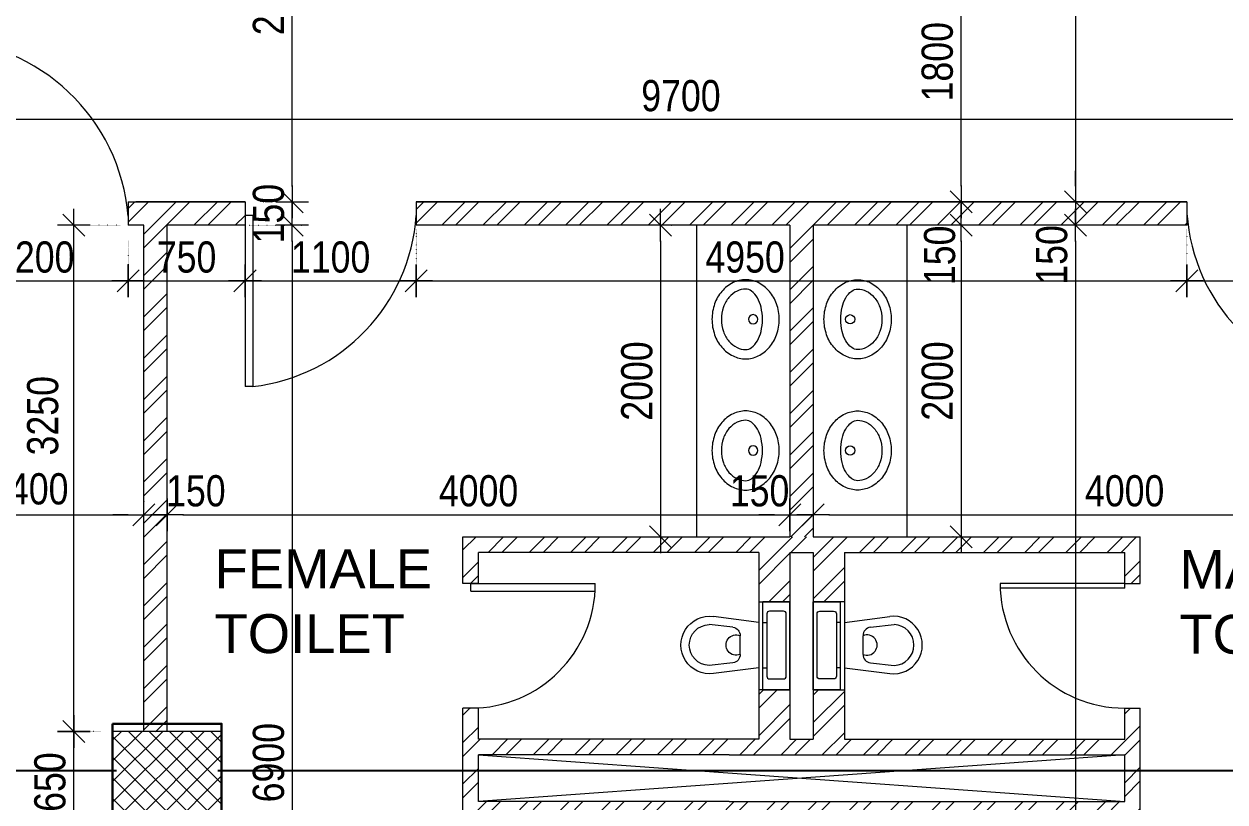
# Model space of a CAD drawing. Header units: inches. Extents: x 676944 to 1044153, y 326920 to 502369.
# Drawn here: x 703729 to 711442, y 370108 to 375102 of the extents above; entities that cross this region are included whole.
import ezdxf

# ---------------------------------------------------------------- set-up
doc = ezdxf.new("R2010")
doc.units = ezdxf.units.IN
doc.header["$MEASUREMENT"] = 0
doc.linetypes.add('DOT2', pattern=[3.175, 0, -3.175])
doc.layers.add('A-CORD.PLUMB', color=44, linetype='Continuous', lineweight=13)
doc.layers.add('A-DIMENSION', color=7, linetype='Continuous', lineweight=9)
doc.layers.add('S-BEAM', color=2, linetype='Continuous')
doc.layers.add('S-COL-1', color=7, linetype='Continuous')
doc.styles.add('ARIAL', font='ARIALN.TTF')
doc.styles.get("Standard").update_dxf_attribs({"font": 'arial.ttf'})
doc.styles.add('style1', font='arial.ttf')
doc.dimstyles.get("Standard").update_dxf_attribs({"dimtxt": 0.18, "dimasz": 0.18, "dimexe": 0.18, "dimexo": 0.0625, "dimgap": 0.09, "dimtad": 0, "dimtih": 1, "dimtoh": 1, "dimdec": 4, "dimzin": 0, "dimdsep": 46, "dimtxsty": 'Standard', "dimcen": 0.09, "dimadec": 0, "dimazin": 0, "dimtfac": 1, "dimtdec": 4, "dimtofl": 0, "dimtmove": 0, "dimatfit": 3, "dimfxl": 1, "dimtolj": 1, "dimtzin": 0, "dimarcsym": 0})
pattern_1 = [(45, (500265.86, -209134.59), (-132.58252, 132.58252), []), (45, (500354.24, -209134.59), (-132.58252, 132.58252), [])]

# ---------------------------------------------------------------- blocks, each defined once
blk = doc.blocks.new('R')
for p, q in [((0, -1.05), (0, 1.05)), ((-1.05, 0), (1.05, 0))]:
    blk.add_line(p, q)
at = {"color": 4, "lineweight": 13}
blk.add_line((-0.707, -0.707), (0.707, 0.707), dxfattribs=at)
blk = doc.blocks.new('*D469')
at = {"layer": 'A-DIMENSION', "color": 254, "linetype": 'DOT2', "lineweight": 13, "transparency": 16777216}
for p, q in [((512109.4, 207331.1), (512109.4, 207306.1)), ((521809.4, 207331.1), (521809.4, 207306.1))]:
    blk.add_line(p, q, dxfattribs=at)
at = {"layer": 'A-DIMENSION', "color": 254, "transparency": 16777216}
blk.add_line((521709.4, 207231.1), (512209.4, 207231.1), dxfattribs=at)
at = {"layer": 'Defpoints', "color": 0, "transparency": 16777216}
for p in [(512109.4, 207231.1), (512109.4, 207231.1), (521809.4, 207231.1)]:
    blk.add_point(p, dxfattribs=at)
at = {"layer": 'A-DIMENSION', "color": 254, "transparency": 16777216, "xscale": 100, "yscale": 100, "zscale": 100}
for p, rotation in [((512109.4, 207231.1), 179.9999999999972), ((521809.4, 207231.1), 359.9999999999973)]:
    blk.add_blockref('R', p, dxfattribs=dict(at, rotation=rotation))
at = {"layer": 'A-DIMENSION', "color": 254, "transparency": 16777216, "insert": (516959.4, 207383.2), "char_height": 200, "attachment_point": 5, "style": 'ARIAL'}
blk.add_mtext('\\A1;9700', dxfattribs=at)
blk = doc.blocks.new('*D472')
at = {"layer": 'A-DIMENSION', "color": 254, "linetype": 'DOT2', "lineweight": 13, "transparency": 16777216}
for p, q in [((516863.8, 206552.3), (516904.1, 206552.3)), ((516863.8, 204552.4), (516904.1, 204552.4))]:
    blk.add_line(p, q, dxfattribs=at)
at = {"layer": 'A-DIMENSION', "color": 254, "transparency": 16777216}
blk.add_line((516829.1, 206452.3), (516829.1, 204652.4), dxfattribs=at)
at = {"layer": 'Defpoints', "color": 0, "transparency": 16777216}
for p in [(516763.8, 206552.3), (516763.8, 204552.4), (516829.1, 204552.4)]:
    blk.add_point(p, dxfattribs=at)
at = {"layer": 'A-DIMENSION', "color": 254, "transparency": 16777216, "xscale": 100, "yscale": 100, "zscale": 100}
for p, rotation in [((516829.1, 206552.3), 90), ((516829.1, 204552.4), 270)]:
    blk.add_blockref('R', p, dxfattribs=dict(at, rotation=rotation))
at = {"layer": 'A-DIMENSION', "color": 254, "transparency": 16777216, "insert": (516677, 205552.4), "char_height": 200, "attachment_point": 5, "rotation": 90, "style": 'ARIAL'}
blk.add_mtext('\\A1;2000', dxfattribs=at)
blk = doc.blocks.new('WB')
blk.add_lwpolyline([(-254, -47.7, -0.113803), (-235.4, 33.1, -0.103571), (-179.6, 105, -0.091769), (-99, 151.3, -0.084871), (0, 168.3, -0.084871), (99, 151.3, -0.091769), (179.6, 105, -0.103571), (235.4, 33.1, -0.113803), (254, -47.7, -0.113803), (235.4, -128.6, -0.103571), (179.6, -200.5, -0.091769), (99, -246.8, -0.084871), (0, -263.7, -0.084871), (-99, -246.8, -0.091769), (-179.6, -200.5, -0.103571), (-235.4, -128.6, -0.113803)], format="xyb", close=True)
for points in [[(-194, -47.7, -0.161298), (-181.6, -10.3, -0.106182), (-137.2, 28.6, -0.070452), (-78.1, 51.4, -0.056719), (0, 60.3, -0.056719), (78.1, 51.4, -0.070452), (137.2, 28.6, -0.106182), (181.6, -10.3, -0.161298), (194, -47.7, -0.161298)], [(194, -47.7, -0.113803), (181.4, -102.3, -0.103571), (140.7, -154.8, -0.091769), (79.1, -190.2, -0.084871), (0, -203.7, -0.084871), (-79.1, -190.2, -0.091769), (-140.7, -154.8, -0.103571), (-181.4, -102.3, -0.113803), (-194, -47.7, -0.113803)]]:
    blk.add_lwpolyline(points, format="xyb")
blk.add_circle((0, 0), 30)
blk = doc.blocks.new('159')
at = {"layer": 'A-CORD.PLUMB', "ltscale": 0.4}
blk.add_line((-499019373.6, -238983892, 0), (-499019373.6, -238984542, 0), dxfattribs=at)
at = {"layer": 'A-CORD.PLUMB', "linetype": 'Continuous'}
for p, q in [((-499019373.6, -238983892, 0), (-499019173.6, -238983892, 0)), ((-499019173.6, -238983892, 0), (-499019173.6, -238984542, 0)), ((-499019173.6, -238984542, 0), (-499019373.6, -238984542, 0))]:
    blk.add_line(p, q, dxfattribs=at)
at = {"layer": 'A-CORD.PLUMB', "ltscale": 0.5}
for p, q in [((-499019403.6, -238984055.2), (-499019738.9, -238984011.8)), ((-499019595.6, -238984091.4), (-499019770.6, -238984071.6)), ((-499019373.6, -238984055.2), (-499019344.1, -238984055.2)), ((-499019541.1, -238984153.4), (-499019541.1, -238984291.8)), ((-499019595.6, -238984353.8), (-499019770.6, -238984373.6)), ((-499019403.6, -238984390), (-499019738.9, -238984433.4)), ((-499019373.6, -238984390, 0), (-499019344.1, -238984390))]:
    blk.add_line(p, q, dxfattribs=at)
blk.add_lwpolyline([(-499019221.2, -238984472.6), (-499019324.1, -238984472.6, -0.414214), (-499019344.1, -238984452.6), (-499019344.1, -238983992.6, -0.414214), (-499019324.1, -238983972.6), (-499019221.2, -238983972.6, -0.414214), (-499019201.2, -238983992.6), (-499019201.2, -238984452.6, -0.414214)], format="xyb", close=True, dxfattribs=at)
for centre, radius, start, end in [((-499019766.2, -238984222.6), 212.6, 82.62513, 277.37487), ((-499019766.2, -238984222.6), 151.1, 91.68546, 180), ((-499019603.6, -238984153.4), 62.5, 0, 82.62513), ((-499019570.4, -238984222.6), 75.1, 67.06876, 292.93124), ((-499019766.2, -238984222.6), 151.1, 180, 268.31454), ((-499019603.6, -238984291.8), 62.5, 277.37487, 0)]:
    blk.add_arc(centre, radius, start, end, dxfattribs=at)
blk = doc.blocks.new('*D443')
at = {"layer": 'A-DIMENSION', "color": 254, "linetype": 'DOT2', "lineweight": 13, "transparency": 16777216}
for p, q in [((513234.4, 203302.4), (512984.4, 203302.4)), ((513234.4, 202652.8), (512984.4, 202652.8))]:
    blk.add_line(p, q, dxfattribs=at)
at = {"layer": 'A-DIMENSION', "color": 254, "transparency": 16777216}
blk.add_line((513059.4, 202752.8), (513059.4, 203202.4), dxfattribs=at)
at = {"layer": 'Defpoints', "color": 0, "transparency": 16777216}
for p in [(513059.4, 203302.4), (513334.4, 203302.4), (513334.4, 202652.8)]:
    blk.add_point(p, dxfattribs=at)
at = {"layer": 'A-DIMENSION', "color": 254, "transparency": 16777216, "xscale": 100, "yscale": 100, "zscale": 100}
for p, rotation in [((513059.4, 203302.4), 90), ((513059.4, 202652.8), 270)]:
    blk.add_blockref('R', p, dxfattribs=dict(at, rotation=rotation))
at = {"layer": 'A-DIMENSION', "color": 254, "transparency": 16777216, "insert": (512907.3, 202977.6), "char_height": 200, "attachment_point": 5, "rotation": 90, "style": 'ARIAL'}
blk.add_mtext('\\A1;650', dxfattribs=at)
blk = doc.blocks.new('*D444')
at = {"layer": 'A-DIMENSION', "color": 254, "linetype": 'DOT2', "lineweight": 13, "transparency": 16777216}
for p, q in [((513359.2, 206552.3), (512984.4, 206552.3)), ((513234.4, 203302.4), (512984.4, 203302.4))]:
    blk.add_line(p, q, dxfattribs=at)
at = {"layer": 'A-DIMENSION', "color": 254, "transparency": 16777216}
blk.add_line((513059.4, 203402.4), (513059.4, 206452.3), dxfattribs=at)
at = {"layer": 'Defpoints', "color": 0, "transparency": 16777216}
for p in [(513059.4, 206552.3), (513459.2, 206552.3), (513334.4, 203302.4)]:
    blk.add_point(p, dxfattribs=at)
at = {"layer": 'A-DIMENSION', "color": 254, "transparency": 16777216, "xscale": 100, "yscale": 100, "zscale": 100}
for p, rotation in [((513059.4, 206552.3), 90), ((513059.4, 203302.4), 270)]:
    blk.add_blockref('R', p, dxfattribs=dict(at, rotation=rotation))
at = {"layer": 'A-DIMENSION', "color": 254, "transparency": 16777216, "insert": (512860.9, 205329.5), "char_height": 200, "attachment_point": 5, "rotation": 90, "style": 'ARIAL'}
blk.add_mtext('\\A1;3250', dxfattribs=at)
blk = doc.blocks.new('*D458')
at = {"layer": 'A-DIMENSION', "color": 254, "linetype": 'DOT2', "lineweight": 13, "transparency": 16777216}
for p, q in [((519491.6, 211302.4), (519568.8, 211302.4)), ((519406.2, 206702.4), (519418.8, 206702.4))]:
    blk.add_line(p, q, dxfattribs=at)
at = {"layer": 'A-DIMENSION', "color": 254, "transparency": 16777216}
blk.add_line((519493.8, 211202.4), (519493.8, 206802.4), dxfattribs=at)
at = {"layer": 'Defpoints', "color": 0, "transparency": 16777216}
for p in [(519391.6, 211302.4), (519493.8, 206702.4), (519506.2, 206702.4)]:
    blk.add_point(p, dxfattribs=at)
at = {"layer": 'A-DIMENSION', "color": 254, "transparency": 16777216, "xscale": 100, "yscale": 100, "zscale": 100}
for p, rotation in [((519493.8, 211302.4), 90), ((519493.8, 206702.4), 270)]:
    blk.add_blockref('R', p, dxfattribs=dict(at, rotation=rotation))
at = {"layer": 'A-DIMENSION', "color": 254, "transparency": 16777216, "insert": (519341.7, 209002.4), "char_height": 200, "attachment_point": 5, "rotation": 90, "style": 'ARIAL'}
blk.add_mtext('\\A1;4600', dxfattribs=at)
blk = doc.blocks.new('*D480')
at = {"layer": 'A-DIMENSION', "color": 254, "linetype": 'DOT2', "lineweight": 13, "transparency": 16777216}
for p, q in [((514159.4, 206527.3), (514159.4, 206120.2)), ((513408.9, 206452.3), (513408.9, 206120.2))]:
    blk.add_line(p, q, dxfattribs=at)
at = {"layer": 'A-DIMENSION', "color": 254, "transparency": 16777216}
blk.add_line((513508.9, 206195.2), (514059.4, 206195.2), dxfattribs=at)
at = {"layer": 'Defpoints', "color": 0, "transparency": 16777216}
for p in [(514159.4, 206627.3), (513408.9, 206552.3), (514159.4, 206195.2)]:
    blk.add_point(p, dxfattribs=at)
at = {"layer": 'A-DIMENSION', "color": 254, "transparency": 16777216, "xscale": 100, "yscale": 100, "zscale": 100, "rotation": 180}
blk.add_blockref('R', (513408.9, 206195.2), dxfattribs=at)
at = {"layer": 'A-DIMENSION', "color": 254, "transparency": 16777216, "xscale": 100, "yscale": 100, "zscale": 100}
blk.add_blockref('R', (514159.4, 206195.2), dxfattribs=at)
at = {"layer": 'A-DIMENSION', "color": 254, "transparency": 16777216, "insert": (513784.2, 206347.3), "char_height": 200, "attachment_point": 5, "style": 'ARIAL'}
blk.add_mtext('\\A1;750', dxfattribs=at)
blk = doc.blocks.new('*D494')
at = {"layer": 'A-DIMENSION', "color": 254, "linetype": 'DOT2', "lineweight": 13, "transparency": 16777216}
for p, q in [((512109.4, 204794.3), (512109.4, 204769.3)), ((513509.5, 204794.3), (513509.5, 204769.3))]:
    blk.add_line(p, q, dxfattribs=at)
at = {"layer": 'A-DIMENSION', "color": 254, "transparency": 16777216}
blk.add_line((512209.4, 204694.3), (513409.5, 204694.3), dxfattribs=at)
at = {"layer": 'Defpoints', "color": 0, "transparency": 16777216}
for p in [(512109.4, 204694.3), (513509.5, 204694.3), (513509.5, 204694.3)]:
    blk.add_point(p, dxfattribs=at)
at = {"layer": 'A-DIMENSION', "color": 254, "transparency": 16777216, "xscale": 100, "yscale": 100, "zscale": 100, "rotation": 180}
blk.add_blockref('R', (512109.4, 204694.3), dxfattribs=at)
at = {"layer": 'A-DIMENSION', "color": 254, "transparency": 16777216, "xscale": 100, "yscale": 100, "zscale": 100}
blk.add_blockref('R', (513509.5, 204694.3), dxfattribs=at)
at = {"layer": 'A-DIMENSION', "color": 254, "transparency": 16777216, "insert": (512770.8, 204858.9), "char_height": 200, "attachment_point": 5, "style": 'ARIAL'}
blk.add_mtext('\\A1;1400', dxfattribs=at)
blk = doc.blocks.new('*D495')
at = {"layer": 'A-DIMENSION', "color": 254, "linetype": 'DOT2', "lineweight": 13, "transparency": 16777216}
for p, q in [((513509.5, 204794.3), (513509.5, 204769.3)), ((513659.5, 204671.1), (513659.5, 204769.3))]:
    blk.add_line(p, q, dxfattribs=at)
at = {"layer": 'A-DIMENSION', "color": 254, "transparency": 16777216}
for p, q in [((513409.5, 204694.3), (513309.5, 204694.3)), ((513509.5, 204694.3), (513659.5, 204694.3)), ((513759.5, 204694.3), (513859.5, 204694.3))]:
    blk.add_line(p, q, dxfattribs=at)
at = {"layer": 'Defpoints', "color": 0, "transparency": 16777216}
for p in [(513509.5, 204694.3), (513659.5, 204694.3), (513659.5, 204571.1)]:
    blk.add_point(p, dxfattribs=at)
at = {"layer": 'A-DIMENSION', "color": 254, "transparency": 16777216, "xscale": 100, "yscale": 100, "zscale": 100}
blk.add_blockref('R', (513509.5, 204694.3), dxfattribs=at)
at = {"layer": 'A-DIMENSION', "color": 254, "transparency": 16777216, "xscale": 100, "yscale": 100, "zscale": 100, "rotation": 180}
blk.add_blockref('R', (513659.5, 204694.3), dxfattribs=at)
at = {"layer": 'A-DIMENSION', "color": 254, "transparency": 16777216, "insert": (513843.7, 204846.4), "char_height": 200, "attachment_point": 5, "style": 'ARIAL'}
blk.add_mtext('\\A1;150', dxfattribs=at)
blk = doc.blocks.new('*D496')
at = {"layer": 'A-DIMENSION', "color": 254, "linetype": 'DOT2', "lineweight": 13, "transparency": 16777216}
for p, q in [((513659.5, 204671.1), (513659.5, 204769.3)), ((517659.5, 204739.3), (517659.5, 204769.3))]:
    blk.add_line(p, q, dxfattribs=at)
at = {"layer": 'A-DIMENSION', "color": 254, "transparency": 16777216}
blk.add_line((513759.5, 204694.3), (517559.5, 204694.3), dxfattribs=at)
at = {"layer": 'Defpoints', "color": 0, "transparency": 16777216}
for p in [(517659.5, 204694.3), (513659.5, 204571.1), (517659.5, 204639.3)]:
    blk.add_point(p, dxfattribs=at)
at = {"layer": 'A-DIMENSION', "color": 254, "transparency": 16777216, "xscale": 100, "yscale": 100, "zscale": 100, "rotation": 180}
blk.add_blockref('R', (513659.5, 204694.3), dxfattribs=at)
at = {"layer": 'A-DIMENSION', "color": 254, "transparency": 16777216, "xscale": 100, "yscale": 100, "zscale": 100}
blk.add_blockref('R', (517659.5, 204694.3), dxfattribs=at)
at = {"layer": 'A-DIMENSION', "color": 254, "transparency": 16777216, "insert": (515659.5, 204846.4), "char_height": 200, "attachment_point": 5, "style": 'ARIAL'}
blk.add_mtext('\\A1;4000', dxfattribs=at)
blk = doc.blocks.new('*D497')
at = {"layer": 'A-DIMENSION', "color": 254, "linetype": 'DOT2', "lineweight": 13, "transparency": 16777216}
for p, q in [((517659.5, 204754.8), (517659.5, 204769.3)), ((517809.5, 204686), (517809.5, 204769.3))]:
    blk.add_line(p, q, dxfattribs=at)
at = {"layer": 'A-DIMENSION', "color": 254, "transparency": 16777216}
for p, q in [((517559.5, 204694.3), (517459.5, 204694.3)), ((517659.5, 204694.3), (517809.5, 204694.3)), ((517909.5, 204694.3), (518009.5, 204694.3))]:
    blk.add_line(p, q, dxfattribs=at)
at = {"layer": 'Defpoints', "color": 0, "transparency": 16777216}
for p in [(517659.5, 204654.8), (517809.5, 204694.3), (517809.5, 204586)]:
    blk.add_point(p, dxfattribs=at)
at = {"layer": 'A-DIMENSION', "color": 254, "transparency": 16777216, "xscale": 100, "yscale": 100, "zscale": 100}
blk.add_blockref('R', (517659.5, 204694.3), dxfattribs=at)
at = {"layer": 'A-DIMENSION', "color": 254, "transparency": 16777216, "xscale": 100, "yscale": 100, "zscale": 100, "rotation": 180}
blk.add_blockref('R', (517809.5, 204694.3), dxfattribs=at)
at = {"layer": 'A-DIMENSION', "color": 254, "transparency": 16777216, "insert": (517464.5, 204846.4), "char_height": 200, "attachment_point": 5, "style": 'ARIAL'}
blk.add_mtext('\\A1;150', dxfattribs=at)
blk = doc.blocks.new('*D498')
at = {"layer": 'A-DIMENSION', "color": 254, "linetype": 'DOT2', "lineweight": 13, "transparency": 16777216}
for p, q in [((517809.5, 204686), (517809.5, 204769.3)), ((521809.4, 204752.1), (521809.4, 204769.3))]:
    blk.add_line(p, q, dxfattribs=at)
at = {"layer": 'A-DIMENSION', "color": 254, "transparency": 16777216}
blk.add_line((517909.5, 204694.3), (521709.4, 204694.3), dxfattribs=at)
at = {"layer": 'Defpoints', "color": 0, "transparency": 16777216}
for p in [(521809.4, 204694.3), (521809.4, 204652.1), (517809.5, 204586)]:
    blk.add_point(p, dxfattribs=at)
at = {"layer": 'A-DIMENSION', "color": 254, "transparency": 16777216, "xscale": 100, "yscale": 100, "zscale": 100, "rotation": 180}
blk.add_blockref('R', (517809.5, 204694.3), dxfattribs=at)
at = {"layer": 'A-DIMENSION', "color": 254, "transparency": 16777216, "xscale": 100, "yscale": 100, "zscale": 100}
blk.add_blockref('R', (521809.4, 204694.3), dxfattribs=at)
at = {"layer": 'A-DIMENSION', "color": 254, "transparency": 16777216, "insert": (519809.4, 204846.4), "char_height": 200, "attachment_point": 5, "style": 'ARIAL'}
blk.add_mtext('\\A1;4000', dxfattribs=at)
blk = doc.blocks.new('*D529')
at = {"layer": 'A-DIMENSION', "color": 254, "transparency": 16777216}
for p, q in [((514463.3, 206802.3), (514463.3, 206902.3)), ((514463.3, 206552.3), (514463.3, 206702.3)), ((514463.3, 206452.3), (514463.3, 206352.3))]:
    blk.add_line(p, q, dxfattribs=at)
at = {"layer": 'A-DIMENSION', "color": 254, "linetype": 'DOT2', "lineweight": 13, "transparency": 16777216}
for p, q in [((514257.4, 206702.3), (514538.3, 206702.3)), ((514186, 206552.3), (514538.3, 206552.3))]:
    blk.add_line(p, q, dxfattribs=at)
at = {"layer": 'Defpoints', "color": 0, "transparency": 16777216}
for p in [(514157.4, 206702.3), (514463.3, 206702.3), (514086, 206552.3)]:
    blk.add_point(p, dxfattribs=at)
at = {"layer": 'A-DIMENSION', "color": 254, "transparency": 16777216, "xscale": 100, "yscale": 100, "zscale": 100}
for p, rotation in [((514463.3, 206702.3), 270), ((514463.3, 206552.3), 90)]:
    blk.add_blockref('R', p, dxfattribs=dict(at, rotation=rotation))
at = {"layer": 'A-DIMENSION', "color": 254, "transparency": 16777216, "insert": (514311.2, 206627.3), "char_height": 200, "attachment_point": 5, "rotation": 90, "style": 'ARIAL'}
blk.add_mtext('\\A1;150', dxfattribs=at)
blk = doc.blocks.new('*D530')
at = {"layer": 'A-DIMENSION', "color": 254, "linetype": 'DOT2', "lineweight": 13, "transparency": 16777216}
for p, q in [((514511.4, 209352.4), (514388.3, 209352.4)), ((514257.4, 206702.3), (514538.3, 206702.3))]:
    blk.add_line(p, q, dxfattribs=at)
at = {"layer": 'A-DIMENSION', "color": 254, "transparency": 16777216}
blk.add_line((514463.3, 206802.3), (514463.3, 209252.4), dxfattribs=at)
at = {"layer": 'Defpoints', "color": 0, "transparency": 16777216}
for p in [(514463.3, 209352.4), (514611.4, 209352.4), (514157.4, 206702.3)]:
    blk.add_point(p, dxfattribs=at)
at = {"layer": 'A-DIMENSION', "color": 254, "transparency": 16777216, "xscale": 100, "yscale": 100, "zscale": 100}
for p, rotation in [((514463.3, 209352.4), 90), ((514463.3, 206702.3), 270)]:
    blk.add_blockref('R', p, dxfattribs=dict(at, rotation=rotation))
at = {"layer": 'A-DIMENSION', "color": 254, "transparency": 16777216, "insert": (514311.2, 208027.4), "char_height": 200, "attachment_point": 5, "rotation": 90, "style": 'ARIAL'}
blk.add_mtext('\\A1;2650', dxfattribs=at)
blk = doc.blocks.new('*D534')
at = {"layer": 'A-DIMENSION', "color": 254, "transparency": 16777216}
for p, q in [((518758.9, 206802.4), (518758.9, 206902.4)), ((518758.9, 206552.3), (518758.9, 206702.4)), ((518758.9, 206452.3), (518758.9, 206352.3))]:
    blk.add_line(p, q, dxfattribs=at)
at = {"layer": 'A-DIMENSION', "color": 254, "linetype": 'DOT2', "lineweight": 13, "transparency": 16777216}
for p, q in [((518723.9, 206702.4), (518683.9, 206702.4)), ((518723.9, 206552.3), (518683.9, 206552.3))]:
    blk.add_line(p, q, dxfattribs=at)
at = {"layer": 'Defpoints', "color": 0, "transparency": 16777216}
for p in [(518758.9, 206702.4), (518823.9, 206702.4), (518823.9, 206552.3)]:
    blk.add_point(p, dxfattribs=at)
at = {"layer": 'A-DIMENSION', "color": 254, "transparency": 16777216, "xscale": 100, "yscale": 100, "zscale": 100}
for p, rotation in [((518758.9, 206702.4), 270), ((518758.9, 206552.3), 90)]:
    blk.add_blockref('R', p, dxfattribs=dict(at, rotation=rotation))
at = {"layer": 'A-DIMENSION', "color": 254, "transparency": 16777216, "insert": (518621.7, 206359.3), "char_height": 200, "attachment_point": 5, "rotation": 90, "style": 'ARIAL'}
blk.add_mtext('\\A1;150', dxfattribs=at)
blk = doc.blocks.new('*D535')
at = {"layer": 'A-DIMENSION', "color": 254, "linetype": 'DOT2', "lineweight": 13, "transparency": 16777216}
for p, q in [((518809.1, 208502.4), (518683.8, 208502.4)), ((518723.9, 206702.4), (518683.8, 206702.4))]:
    blk.add_line(p, q, dxfattribs=at)
at = {"layer": 'A-DIMENSION', "color": 254, "transparency": 16777216}
blk.add_line((518758.8, 206802.4), (518758.8, 208402.4), dxfattribs=at)
at = {"layer": 'Defpoints', "color": 0, "transparency": 16777216}
for p in [(518758.8, 208502.4), (518909.1, 208502.4), (518823.9, 206702.4)]:
    blk.add_point(p, dxfattribs=at)
at = {"layer": 'A-DIMENSION', "color": 254, "transparency": 16777216, "xscale": 100, "yscale": 100, "zscale": 100}
for p, rotation in [((518758.8, 208502.4), 90), ((518758.8, 206702.4), 270)]:
    blk.add_blockref('R', p, dxfattribs=dict(at, rotation=rotation))
at = {"layer": 'A-DIMENSION', "color": 254, "transparency": 16777216, "insert": (518606.7, 207602.4), "char_height": 200, "attachment_point": 5, "rotation": 90, "style": 'ARIAL'}
blk.add_mtext('\\A1;1800', dxfattribs=at)
blk = doc.blocks.new('*D541')
at = {"layer": 'A-DIMENSION', "color": 254, "linetype": 'DOT2', "lineweight": 13, "transparency": 16777216}
for p, q in [((512209.2, 206452.3), (512209.2, 206120.2)), ((513408.9, 206452.3), (513408.9, 206120.2))]:
    blk.add_line(p, q, dxfattribs=at)
at = {"layer": 'A-DIMENSION', "color": 254, "transparency": 16777216}
blk.add_line((512309.2, 206195.2), (513308.9, 206195.2), dxfattribs=at)
at = {"layer": 'Defpoints', "color": 0, "transparency": 16777216}
for p in [(512209.2, 206552.3), (513408.9, 206552.3), (513408.9, 206195.2)]:
    blk.add_point(p, dxfattribs=at)
at = {"layer": 'A-DIMENSION', "color": 254, "transparency": 16777216, "xscale": 100, "yscale": 100, "zscale": 100, "rotation": 180}
blk.add_blockref('R', (512209.2, 206195.2), dxfattribs=at)
at = {"layer": 'A-DIMENSION', "color": 254, "transparency": 16777216, "xscale": 100, "yscale": 100, "zscale": 100}
blk.add_blockref('R', (513408.9, 206195.2), dxfattribs=at)
at = {"layer": 'A-DIMENSION', "color": 254, "transparency": 16777216, "insert": (512809, 206347.3), "char_height": 200, "attachment_point": 5, "style": 'ARIAL'}
blk.add_mtext('\\A1;1200', dxfattribs=at)
blk = doc.blocks.new('*D542')
at = {"layer": 'A-DIMENSION', "color": 254, "linetype": 'DOT2', "lineweight": 13, "transparency": 16777216}
for p, q in [((514159.4, 206527.3), (514159.4, 206120.2)), ((515259.4, 206520.3), (515259.4, 206120.2))]:
    blk.add_line(p, q, dxfattribs=at)
at = {"layer": 'A-DIMENSION', "color": 254, "transparency": 16777216}
blk.add_line((514259.4, 206195.2), (515159.4, 206195.2), dxfattribs=at)
at = {"layer": 'Defpoints', "color": 0, "transparency": 16777216}
for p in [(514159.4, 206627.3), (515259.4, 206620.3), (515259.4, 206195.2)]:
    blk.add_point(p, dxfattribs=at)
at = {"layer": 'A-DIMENSION', "color": 254, "transparency": 16777216, "xscale": 100, "yscale": 100, "zscale": 100, "rotation": 180}
blk.add_blockref('R', (514159.4, 206195.2), dxfattribs=at)
at = {"layer": 'A-DIMENSION', "color": 254, "transparency": 16777216, "xscale": 100, "yscale": 100, "zscale": 100}
blk.add_blockref('R', (515259.4, 206195.2), dxfattribs=at)
at = {"layer": 'A-DIMENSION', "color": 254, "transparency": 16777216, "insert": (514709.4, 206347.3), "char_height": 200, "attachment_point": 5, "style": 'ARIAL'}
blk.add_mtext('\\A1;1100', dxfattribs=at)
blk = doc.blocks.new('*D543')
at = {"layer": 'A-DIMENSION', "color": 254, "linetype": 'DOT2', "lineweight": 13, "transparency": 16777216}
for p, q in [((515259.4, 206527.3), (515259.4, 206120.2)), ((520209.5, 206527.3), (520209.5, 206120.2))]:
    blk.add_line(p, q, dxfattribs=at)
at = {"layer": 'A-DIMENSION', "color": 254, "transparency": 16777216}
blk.add_line((515359.4, 206195.2), (520109.5, 206195.2), dxfattribs=at)
at = {"layer": 'Defpoints', "color": 0, "transparency": 16777216}
for p in [(515259.4, 206627.3), (520209.5, 206627.3), (520209.5, 206195.2)]:
    blk.add_point(p, dxfattribs=at)
at = {"layer": 'A-DIMENSION', "color": 254, "transparency": 16777216, "xscale": 100, "yscale": 100, "zscale": 100, "rotation": 180}
blk.add_blockref('R', (515259.4, 206195.2), dxfattribs=at)
at = {"layer": 'A-DIMENSION', "color": 254, "transparency": 16777216, "xscale": 100, "yscale": 100, "zscale": 100}
blk.add_blockref('R', (520209.5, 206195.2), dxfattribs=at)
at = {"layer": 'A-DIMENSION', "color": 254, "transparency": 16777216, "insert": (517371.4, 206347.3), "char_height": 200, "attachment_point": 5, "style": 'ARIAL'}
blk.add_mtext('\\A1;4950', dxfattribs=at)
blk = doc.blocks.new('*D544')
at = {"layer": 'A-DIMENSION', "color": 254, "linetype": 'DOT2', "lineweight": 13, "transparency": 16777216}
for p, q in [((520209.5, 206527.3), (520209.5, 206120.2)), ((521309.5, 206452.3), (521309.5, 206120.2))]:
    blk.add_line(p, q, dxfattribs=at)
at = {"layer": 'A-DIMENSION', "color": 254, "transparency": 16777216}
blk.add_line((520309.5, 206195.2), (521209.5, 206195.2), dxfattribs=at)
at = {"layer": 'Defpoints', "color": 0, "transparency": 16777216}
for p in [(520209.5, 206627.3), (521309.5, 206552.3), (521309.5, 206195.2)]:
    blk.add_point(p, dxfattribs=at)
at = {"layer": 'A-DIMENSION', "color": 254, "transparency": 16777216, "xscale": 100, "yscale": 100, "zscale": 100, "rotation": 180}
blk.add_blockref('R', (520209.5, 206195.2), dxfattribs=at)
at = {"layer": 'A-DIMENSION', "color": 254, "transparency": 16777216, "xscale": 100, "yscale": 100, "zscale": 100}
blk.add_blockref('R', (521309.5, 206195.2), dxfattribs=at)
at = {"layer": 'A-DIMENSION', "color": 254, "transparency": 16777216, "insert": (520759.5, 206347.3), "char_height": 200, "attachment_point": 5, "style": 'ARIAL'}
blk.add_mtext('\\A1;1100', dxfattribs=at)
blk = doc.blocks.new('*D392')
at = {"layer": 'A-DIMENSION', "color": 254, "linetype": 'DOT2', "lineweight": 13, "transparency": 16777216}
for p, q in [((518723.9, 206552.3), (518683.9, 206552.3)), ((518726.5, 204552.4), (518683.9, 204552.4))]:
    blk.add_line(p, q, dxfattribs=at)
at = {"layer": 'A-DIMENSION', "color": 254, "transparency": 16777216}
blk.add_line((518758.9, 206452.3), (518758.9, 204652.4), dxfattribs=at)
at = {"layer": 'Defpoints', "color": 0, "transparency": 16777216}
for p in [(518823.9, 206552.3), (518758.9, 204552.4), (518826.5, 204552.4)]:
    blk.add_point(p, dxfattribs=at)
at = {"layer": 'A-DIMENSION', "color": 254, "transparency": 16777216, "xscale": 100, "yscale": 100, "zscale": 100}
for p, rotation in [((518758.9, 206552.3), 90), ((518758.9, 204552.4), 270)]:
    blk.add_blockref('R', p, dxfattribs=dict(at, rotation=rotation))
at = {"layer": 'A-DIMENSION', "color": 254, "transparency": 16777216, "insert": (518606.8, 205552.4), "char_height": 200, "attachment_point": 5, "rotation": 90, "style": 'ARIAL'}
blk.add_mtext('\\A1;2000', dxfattribs=at)
blk = doc.blocks.new('*D391')
at = {"layer": 'A-DIMENSION', "color": 254, "transparency": 16777216}
for p, q in [((519493.8, 206802.4), (519493.8, 206902.4)), ((519493.8, 206702.4), (519493.8, 206552.3)), ((519493.8, 206452.3), (519493.8, 206352.3))]:
    blk.add_line(p, q, dxfattribs=at)
at = {"layer": 'A-DIMENSION', "color": 254, "linetype": 'DOT2', "lineweight": 13, "transparency": 16777216}
for p, q in [((519406.2, 206702.4), (519418.8, 206702.4)), ((520109.5, 206552.3), (519418.8, 206552.3))]:
    blk.add_line(p, q, dxfattribs=at)
at = {"layer": 'Defpoints', "color": 0, "transparency": 16777216}
for p in [(519506.2, 206702.4), (519493.8, 206552.3), (520209.5, 206552.3)]:
    blk.add_point(p, dxfattribs=at)
at = {"layer": 'A-DIMENSION', "color": 254, "transparency": 16777216, "xscale": 100, "yscale": 100, "zscale": 100}
for p, rotation in [((519493.8, 206702.4), 270), ((519493.8, 206552.3), 90)]:
    blk.add_blockref('R', p, dxfattribs=dict(at, rotation=rotation))
at = {"layer": 'A-DIMENSION', "color": 254, "transparency": 16777216, "insert": (519341.7, 206362), "char_height": 200, "attachment_point": 5, "rotation": 90, "style": 'ARIAL'}
blk.add_mtext('\\A1;150', dxfattribs=at)
blk = doc.blocks.new('*D390')
at = {"layer": 'A-DIMENSION', "color": 254, "linetype": 'DOT2', "lineweight": 13, "transparency": 16777216}
for p, q in [((520109.5, 206552.3), (519418.8, 206552.3)), ((519709.5, 199652.4), (519418.8, 199652.4))]:
    blk.add_line(p, q, dxfattribs=at)
at = {"layer": 'A-DIMENSION', "color": 254, "transparency": 16777216}
blk.add_line((519493.8, 206452.3), (519493.8, 199752.4), dxfattribs=at)
at = {"layer": 'Defpoints', "color": 0, "transparency": 16777216}
for p in [(520209.5, 206552.3), (519493.8, 199652.4), (519809.5, 199652.4)]:
    blk.add_point(p, dxfattribs=at)
at = {"layer": 'A-DIMENSION', "color": 254, "transparency": 16777216, "xscale": 100, "yscale": 100, "zscale": 100}
for p, rotation in [((519493.8, 206552.3), 90), ((519493.8, 199652.4), 270)]:
    blk.add_blockref('R', p, dxfattribs=dict(at, rotation=rotation))
at = {"layer": 'A-DIMENSION', "color": 254, "transparency": 16777216, "insert": (519341.7, 202309.4), "char_height": 200, "attachment_point": 5, "rotation": 90, "style": 'ARIAL'}
blk.add_mtext('\\A1;6900', dxfattribs=at)
blk = doc.blocks.new('*D388')
at = {"layer": 'A-DIMENSION', "color": 254, "linetype": 'DOT2', "lineweight": 13, "transparency": 16777216}
for p, q in [((514186, 206552.3), (514538.3, 206552.3)), ((514387.3, 199652.4), (514388.3, 199652.4))]:
    blk.add_line(p, q, dxfattribs=at)
at = {"layer": 'A-DIMENSION', "color": 254, "transparency": 16777216}
blk.add_line((514463.3, 206452.3), (514463.3, 199752.4), dxfattribs=at)
at = {"layer": 'Defpoints', "color": 0, "transparency": 16777216}
for p in [(514086, 206552.3), (514463.3, 199652.4), (514487.3, 199652.4)]:
    blk.add_point(p, dxfattribs=at)
at = {"layer": 'A-DIMENSION', "color": 254, "transparency": 16777216, "xscale": 100, "yscale": 100, "zscale": 100}
for p, rotation in [((514463.3, 206552.3), 90), ((514463.3, 199652.4), 270)]:
    blk.add_blockref('R', p, dxfattribs=dict(at, rotation=rotation))
at = {"layer": 'A-DIMENSION', "color": 254, "transparency": 16777216, "insert": (514311.2, 203102.4), "char_height": 200, "attachment_point": 5, "rotation": 90, "style": 'ARIAL'}
blk.add_mtext('\\A1;6900', dxfattribs=at)
blk = doc.blocks.new('CEILING PLAN')
at = {"layer": 'S-BEAM', "color": 254}
for p, q in [((387341.7, 455623.3), (392678.2, 455623.3)), ((393328.2, 455623.1), (400678.2, 455623.1))]:
    blk.add_line(p, q, dxfattribs=at)
at = {"layer": 'S-COL-1', "color": 254, "lineweight": 30}
blk.add_lwpolyline([(392653.2, 455923.1), (392653.2, 455223.1), (393353.2, 455223.1), (393353.2, 455923.1)], close=True, dxfattribs=at)
blk = doc.blocks.new('SDFGBS')
at = {"layer": 'A-DIMENSION'}
h = blk.add_hatch(dxfattribs=at)
h.set_pattern_fill('ANSI32', color=254, scale=500)
h.set_pattern_definition(pattern_1)
h.paths.add_polyline_path([(513659.5, 206552.3), (514159.4, 206552.3), (514159.4, 206703.3), (513623.5, 206702.3), (513408.9, 206702.3), (513408.9, 206552.3), (513509.5, 206552.3), (513509.5, 203302.4), (513659.5, 203298.5)])
h = blk.add_hatch(dxfattribs=at)
h.set_pattern_fill('ANSI32', color=254, scale=500)
h.set_pattern_definition(pattern_1)
h.paths.add_polyline_path([(520209.5, 206702.4), (515259.4, 206702.4), (515259.4, 206552.3), (520209.5, 206552.3)])
h = blk.add_hatch(dxfattribs=at)
h.set_pattern_fill('ANSI32', color=254, scale=500)
h.set_pattern_definition(pattern_1)
h.paths.add_polyline_path([(517809.5, 206552.3), (517659.5, 206552.3), (517659.5, 204552.4), (517809.5, 204552.4)])
h = blk.add_hatch(dxfattribs=at)
h.set_pattern_fill('ANSI32', color=254, scale=500)
h.set_pattern_definition([(45, (500326.86, -209084.59), (-132.58252, 132.58252), []), (45, (500415.24, -209084.59), (-132.58252, 132.58252), [])])
h.paths.add_polyline_path([(519909.5, 204552.4), (519120.4, 204552.4), (519120.4, 204452.4), (519809.5, 204452.4), (519809.5, 204252.4), (519909.5, 204252.4)])
h.paths.add_polyline_path([(519909.5, 203452.4), (519809.5, 203452.4), (519809.5, 203252.4), (519120.4, 203252.4), (519120.4, 203152.4), (519809.5, 203152.4), (519809.5, 202852.4), (519120.4, 202852.4), (519120.4, 202752.4), (519809.5, 202752.4), (519809.5, 202652.4), (519909.5, 202652.4)])
h.paths.add_polyline_path([(519909.5, 200152.4), (519859.5, 200152.4), (519809.5, 200152.4), (519809.5, 199652.4), (519909.5, 199652.4)])
h.paths.add_polyline_path([(515659.5, 200152.4), (515559.5, 200152.4), (515559.5, 199652.4), (515659.5, 199652.4)])
h.paths.add_polyline_path([(517659.5, 202552.4), (517659.5, 202435), (517459.5, 202435), (517459.5, 202552.4)])
h.paths.add_polyline_path([(517659.5, 201130.5), (517659.5, 202435), (517659.5, 201869.9), (517459.5, 201869.9), (517459.5, 201552.4), (515659.5, 201552.4), (515659.5, 201852.4), (515559.5, 201852.4), (515559.5, 201252.4), (515659.5, 201252.4), (515659.5, 201452.4), (517459.5, 201452.4), (517459.5, 201130.5)])
h.paths.add_polyline_path([(517659.5, 199752.4), (517659.5, 201130.5), (517659.5, 200565.4), (517459.5, 200565.4), (517459.5, 199752.4)])
h.paths.add_polyline_path([(517809.5, 201130.5), (517809.5, 199752.4), (517920.4, 199752.4), (517920.4, 199652.4), (518009.5, 199652.4), (518009.5, 200565.4), (517809.5, 200565.4)])
h.paths.add_polyline_path([(517809.5, 202435), (517809.5, 201130.5), (518009.5, 201130.5), (518009.5, 201452.4), (519809.5, 201452.4), (519809.5, 201252.4), (519909.5, 201252.4), (519909.5, 201852.4), (519809.5, 201852.4), (519809.5, 201552.4), (518009.5, 201552.4), (518009.5, 201869.9), (517809.5, 201869.9)])
h.paths.add_polyline_path([(517809.5, 202552.4), (517809.5, 202435), (518009.5, 202435), (518009.5, 202552.4)])
h.paths.add_polyline_path([(517809.5, 202752.4), (517809.5, 202552.4), (518009.5, 202552.4), (518009.5, 202752.4), (519120.4, 202752.4), (519120.4, 202852.4), (517720.4, 202852.4), (517720.4, 202752.4)])
h.paths.add_polyline_path([(517809.5, 204452.4), (517809.5, 204135), (518009.5, 204135), (518009.5, 204452.4), (519120.4, 204452.4), (519120.4, 204552.4), (517720.4, 204552.4), (517720.4, 204452.4)])
h.paths.add_polyline_path([(517809.5, 203569.9), (517809.5, 203252.4), (517720.4, 203252.4), (517720.4, 203152.4), (519120.4, 203152.4), (519120.4, 203252.4), (518009.5, 203252.4), (518009.5, 203569.9), (517809.5, 203569.9)])
h.paths.add_polyline_path([(517659.5, 204135), (517659.5, 204452.4), (517720.4, 204452.4), (517720.4, 204552.4), (515559.5, 204552.4), (515559.5, 204252.4), (515659.5, 204252.4), (515659.5, 204452.4), (517459.5, 204452.4), (517459.5, 204135)])
h.paths.add_polyline_path([(517659.5, 203252.4), (517659.5, 203569.9), (517459.5, 203569.9), (517459.5, 203252.4), (515659.5, 203252.4), (515659.5, 203452.4), (515559.5, 203452.4), (515559.5, 202652.4), (515659.5, 202652.4), (515659.5, 202752.4), (517459.5, 202752.4), (517459.5, 202552.4), (517659.5, 202552.4), (517659.5, 202752.4), (517720.4, 202752.4), (517720.4, 202852.4), (515659.5, 202852.4), (515659.5, 203152.4), (517720.4, 203152.4), (517720.4, 203252.4)])
h = blk.add_hatch(dxfattribs=at)
h.set_pattern_fill('ANSI37', color=254, scale=750)
h.set_pattern_definition([(45, (500265.86, -209134.585), (-66.29126, 66.29126), []), (135, (500265.86, -209134.585), (-66.29126, -66.29126), [])])
h.paths.add_polyline_path([(513309.4, 203302.4), (513309.4, 202652.4), (514009.4, 202652.4), (514009.4, 203302.4)])
at = {"layer": 'A-DIMENSION', "color": 254}
for p, q in [((513408.9, 206702.3), (513408.9, 206552.3)), ((513408.9, 206702.3), (514159.4, 206702.3)), ((513623.5, 206702.3), (513458.9, 206702.3)), ((514159.4, 206702.3), (513623.5, 206702.3)), ((514159.4, 206702.3), (514159.4, 206552.3)), ((520209.5, 206702.3), (515259.4, 206702.3)), ((515259.4, 206702.3), (515259.4, 206552.3)), ((515259.4, 206702.3), (520209.5, 206702.3)), ((520209.5, 206702.3), (520209.5, 206552.3)), ((514159.4, 206615.2), (514159.4, 205517.2)), ((514209.4, 206615.2), (514159.4, 206615.2)), ((514209.4, 206615.2), (514209.4, 205517.2)), ((513509.5, 206552.3), (513408.9, 206552.3)), ((513509.5, 203302.4), (513509.5, 206552.3)), ((513659.5, 203302.4), (513659.5, 206552.3)), ((514159.4, 206552.3), (513659.5, 206552.3)), ((517659.5, 206552.3), (515259.4, 206552.3)), ((517059.5, 206554.3), (517059.5, 204552.4)), ((517659.5, 206552.3), (517659.5, 204552.4)), ((517809.5, 206552.3), (517809.5, 204552.4)), ((520209.5, 206552.3), (517809.5, 206552.3)), ((518409.5, 206554.3), (518409.5, 204552.4)), ((514209.4, 205517.2), (514159.4, 205517.2)), ((515559.5, 204252.4), (515559.5, 204552.4)), ((515559.5, 204552.4), (517659.5, 204552.4)), ((517809.5, 204552.4), (519909.5, 204552.4)), ((519909.5, 204252.4), (519909.5, 204552.4)), ((517459.5, 204452.4), (515659.5, 204452.4)), ((515659.5, 204252.4), (515659.5, 204452.4)), ((517459.5, 204452.4), (517459.5, 203252.4)), ((517659.5, 204452.4), (517659.5, 203252.4)), ((517659.5, 204452.4), (517809.5, 204452.4)), ((517809.5, 204452.4), (517809.5, 203252.4)), ((518009.5, 204452.4), (518009.5, 203252.4)), ((518009.5, 204452.4), (519809.5, 204452.4)), ((519809.5, 204252.4), (519809.5, 204452.4)), ((515659.5, 204252.4), (515559.5, 204252.4)), ((515609.5, 204252.4), (516409.5, 204252.4)), ((515609.5, 204202.4), (515609.5, 204252.4)), ((515609.5, 204202.4), (516409.5, 204202.4)), ((519809.5, 204252.4), (519009.5, 204252.4)), ((519809.5, 204222.4), (519009.5, 204222.4)), ((519809.5, 204252.4), (519909.5, 204252.4)), ((519809.5, 204222.4), (519809.5, 204252.4)), ((515559.5, 202652.4), (515559.5, 203452.4)), ((515659.5, 203452.4), (515559.5, 203452.4)), ((515659.5, 203252.4), (515659.5, 203452.4)), ((519809.5, 203252.4), (519809.5, 203452.4)), ((519809.5, 203452.4), (519909.5, 203452.4)), ((519909.5, 202652.4), (519909.5, 203452.4)), ((517459.5, 203252.4), (515659.5, 203252.4)), ((517659.5, 203252.4), (517809.5, 203252.4)), ((518009.5, 203252.4), (519809.5, 203252.4)), ((515659.5, 202852.4), (515659.5, 203152.4)), ((517269.7, 203152.4), (515659.5, 203152.4)), ((515659.5, 203152.4), (519809.5, 202852.4)), ((519809.5, 203152.4), (515659.5, 202852.4)), ((517269.7, 203152.4), (519809.5, 203152.4)), ((519809.5, 202852.4), (519809.5, 203152.4)), ((517269.7, 202852.4), (515659.5, 202852.4)), ((517269.7, 202852.4), (519809.5, 202852.4))]:
    blk.add_line(p, q, dxfattribs=at)
for points in [[(517459.5, 204135), (517659.5, 204135), (517659.5, 203569.9), (517459.5, 203569.9)], [(518009.5, 204135), (517809.5, 204135), (517809.5, 203569.9), (518009.5, 203569.9)]]:
    blk.add_lwpolyline(points, dxfattribs=at)
blk.add_lwpolyline([(513309.4, 203302.4), (513309.4, 202652.4), (514009.4, 202652.4), (514009.4, 203302.4)], close=True, dxfattribs=at)
for centre, radius, start, end in [((512175.8, 206509), 1237.3, 4.67906, 88.45262), ((514076.5, 206695.3), 1185.5, 276.43334, 356.12693), ((521392.3, 206707.4), 1185.5, 183.87307, 263.56666), ((515609.5, 204252.4), 800, 270, 0), ((519809.5, 204252.4), 800, 180, 270)]:
    blk.add_arc(centre, radius, start, end, dxfattribs=at)
at = {"layer": 'A-DIMENSION', "color": 254, "xscale": -1, "rotation": 270}
for p in [(517422.6, 205948.6), (517422.6, 205106.4)]:
    blk.add_blockref('WB', p, dxfattribs=at)
at = {"layer": 'A-DIMENSION', "color": 254, "rotation": 90}
for p in [(518046.4, 205948.6), (518046.4, 205106.4)]:
    blk.add_blockref('WB', p, dxfattribs=at)
at = {"layer": 'A-DIMENSION', "color": 254, "yscale": 0.8694630800701609}
for p, xscale, zscale, rotation in [((434394108.4, -207588901, 0), -0.8694630800701609, 0.8694630800701494, 179.9993661262148), ((-433358639.4, -207588901, 0), 0.8694630800701609, 0.8694630800701609, 180.0006338737853)]:
    blk.add_blockref('159', p, dxfattribs=dict(at, xscale=xscale, zscale=zscale, rotation=rotation))
at = {"layer": 'A-DIMENSION', "color": 254, "char_height": 250, "width": 4139.905, "attachment_point": 1, "style": 'style1'}
for s, insert in [('FEMALE \\PTOILET', (513964, 204472.3)), ('MALE \\PTOILET', (520161.4, 204468.6))]:
    blk.add_mtext(s, dxfattribs=dict(at, insert=insert))
at = {"layer": 'A-DIMENSION', "color": 254}
for base, p1, p2, picture, middle in [((519493.8, 206702.4), (519391.6, 211302.4), (519506.2, 206702.4), '*D458', (519341.7, 209002.4)), ((514463.3, 209352.4), (514157.4, 206702.3), (514611.4, 209352.4), '*D530', (514311.2, 208027.4)), ((518758.8, 208502.4), (518823.9, 206702.4), (518909.1, 208502.4), '*D535', (518606.7, 207602.4)), ((514463.3, 206702.3), (514086, 206552.3), (514157.4, 206702.3), '*D529', (514311.2, 206627.3)), ((514463.3, 199652.4), (514086, 206552.3), (514487.3, 199652.4), '*D388', (514311.2, 203102.4)), ((518758.9, 204552.4), (518823.9, 206552.3), (518826.5, 204552.4), '*D392', (518606.8, 205552.4)), ((513059.4, 203302.4), (513334.4, 202652.8), (513334.4, 203302.4), '*D443', (512907.3, 202977.6))]:
    dim = blk.add_linear_dim(base=base, p1=p1, p2=p2, angle=90, dimstyle='Standard', override={"dimscale": 100, "dimtxt": 2, "dimasz": 1, "dimexe": 0.75, "dimexo": 1, "dimgap": 0.5, "dimtad": 1, "dimtih": 0, "dimtoh": 0, "dimdec": 0, "dimzin": 3, "dimtxsty": 'ARIAL', "dimblk": 'R', "dimcen": 2.5, "dimdle": 1, "dimclrd": 254, "dimclre": 254, "dimclrt": 254, "dimadec": 2, "dimtdec": 0, "dimtix": 1, "dimtofl": 1, "dimtmove": 2, "dimldrblk": 'R', "dimfxl": 2.5, "dimtzin": 3, "dimlwd": 65535, "dimlwe": 13}, dxfattribs=at)
    dim.commit()
    dim.dimension.update_dxf_attribs({"geometry": picture, "text_midpoint": middle})
for p1, p2, distance, picture, middle in [((521809.4, 207231.1), (512109.4, 207231.1), 0, '*D469', (516959.4, 207383.2)), ((516763.8, 206552.3), (516763.8, 204552.4), 65.3, '*D472', (516677, 205552.4))]:
    dim = blk.add_aligned_dim(p1=p1, p2=p2, distance=distance, dimstyle='Standard', override={"dimscale": 100, "dimtxt": 2, "dimasz": 1, "dimexe": 0.75, "dimexo": 1, "dimgap": 0.5, "dimtad": 1, "dimtih": 0, "dimtoh": 0, "dimdec": 0, "dimzin": 3, "dimtxsty": 'ARIAL', "dimblk": 'R', "dimcen": 2.5, "dimdle": 1, "dimclrd": 254, "dimclre": 254, "dimclrt": 254, "dimadec": 2, "dimtdec": 0, "dimtix": 1, "dimtofl": 1, "dimtmove": 2, "dimldrblk": 'R', "dimfxl": 2.5, "dimtzin": 3, "dimlwd": 65535, "dimlwe": 13}, dxfattribs=at)
    dim.commit()
    dim.dimension.update_dxf_attribs({"geometry": picture, "text_midpoint": middle})
for base, p1, p2, picture, middle, dimtype in [((518758.9, 206702.4), (518823.9, 206552.3), (518823.9, 206702.4), '*D534', (518621.7, 206359.3), 160), ((519493.8, 206552.3), (519506.2, 206702.4), (520209.5, 206552.3), '*D391', (519341.7, 206362), 128), ((513059.4, 206552.3), (513334.4, 203302.4), (513459.2, 206552.3), '*D444', (512860.9, 205329.5), 160), ((519493.8, 199652.4), (520209.5, 206552.3), (519809.5, 199652.4), '*D390', (519341.7, 202309.4), 128)]:
    dim = blk.add_linear_dim(base=base, p1=p1, p2=p2, angle=90, dimstyle='Standard', override={"dimscale": 100, "dimtxt": 2, "dimasz": 1, "dimexe": 0.75, "dimexo": 1, "dimgap": 0.5, "dimtad": 1, "dimtih": 0, "dimtoh": 0, "dimdec": 0, "dimzin": 3, "dimtxsty": 'ARIAL', "dimblk": 'R', "dimcen": 2.5, "dimdle": 1, "dimclrd": 254, "dimclre": 254, "dimclrt": 254, "dimadec": 2, "dimtdec": 0, "dimtix": 1, "dimtofl": 1, "dimtmove": 2, "dimldrblk": 'R', "dimfxl": 2.5, "dimtzin": 3, "dimlwd": 65535, "dimlwe": 13}, dxfattribs=at)
    dim.commit()
    dim.dimension.update_dxf_attribs({"geometry": picture, "text_midpoint": middle, "dimtype": dimtype})
for base, p1, p2, picture, middle in [((514159.3837, 206195.2156), (513408.923, 206552.3129), (514159.3837, 206627.3129), '*D480', (513784.1534, 206347.3302)), ((515259.4, 206195.2), (514159.4, 206627.3), (515259.4, 206620.3), '*D542', (514709.4, 206347.3)), ((521309.5, 206195.2), (520209.5, 206627.3), (521309.5, 206552.3), '*D544', (520759.5, 206347.3)), ((513408.9, 206195.2), (512209.2, 206552.3), (513408.9, 206552.3), '*D541', (512809, 206347.3)), ((517659.5, 204694.3), (513659.5, 204571.1), (517659.5, 204639.3), '*D496', (515659.5, 204846.4)), ((521809.4, 204694.3), (517809.5, 204586), (521809.4, 204652.1), '*D498', (519809.4, 204846.4))]:
    dim = blk.add_linear_dim(base=base, p1=p1, p2=p2, dimstyle='Standard', override={"dimscale": 100, "dimtxt": 2, "dimasz": 1, "dimexe": 0.75, "dimexo": 1, "dimgap": 0.5, "dimtad": 1, "dimtih": 0, "dimtoh": 0, "dimdec": 0, "dimzin": 3, "dimtxsty": 'ARIAL', "dimblk": 'R', "dimcen": 2.5, "dimdle": 1, "dimclrd": 254, "dimclre": 254, "dimclrt": 254, "dimadec": 2, "dimtdec": 0, "dimtix": 1, "dimtofl": 1, "dimtmove": 2, "dimldrblk": 'R', "dimfxl": 2.5, "dimtzin": 3, "dimlwd": 65535, "dimlwe": 13}, dxfattribs=at)
    dim.commit()
    dim.dimension.update_dxf_attribs({"geometry": picture, "text_midpoint": middle})
for base, p1, p2, picture, middle in [((520209.5, 206195.2), (515259.4, 206627.3), (520209.5, 206627.3), '*D543', (517371.4, 206347.3)), ((513509.5, 204694.3), (512109.4, 204694.3), (513509.5, 204694.3), '*D494', (512770.8, 204858.9)), ((513659.5, 204694.3), (513509.5, 204694.3), (513659.5, 204571.1), '*D495', (513843.7, 204846.4)), ((517809.5, 204694.3), (517659.5, 204654.8), (517809.5, 204586), '*D497', (517464.5, 204846.4))]:
    dim = blk.add_linear_dim(base=base, p1=p1, p2=p2, dimstyle='Standard', override={"dimscale": 100, "dimtxt": 2, "dimasz": 1, "dimexe": 0.75, "dimexo": 1, "dimgap": 0.5, "dimtad": 1, "dimtih": 0, "dimtoh": 0, "dimdec": 0, "dimzin": 3, "dimtxsty": 'ARIAL', "dimblk": 'R', "dimcen": 2.5, "dimdle": 1, "dimclrd": 254, "dimclre": 254, "dimclrt": 254, "dimadec": 2, "dimtdec": 0, "dimtix": 1, "dimtofl": 1, "dimtmove": 2, "dimldrblk": 'R', "dimfxl": 2.5, "dimtzin": 3, "dimlwd": 65535, "dimlwe": 13}, dxfattribs=at)
    dim.commit()
    dim.dimension.update_dxf_attribs({"geometry": picture, "text_midpoint": middle, "dimtype": 160})

msp = doc.modelspace()

# ---------------------------------------------------------------- block references
at = {"color": 4, "linetype": 'Continuous'}
for name, p in [('CEILING PLAN', (311644.6, -85312.7)), ('SDFGBS', (190988.5, 167258))]:
    msp.add_blockref(name, p, dxfattribs=at)

doc.saveas('drawing.dxf')
